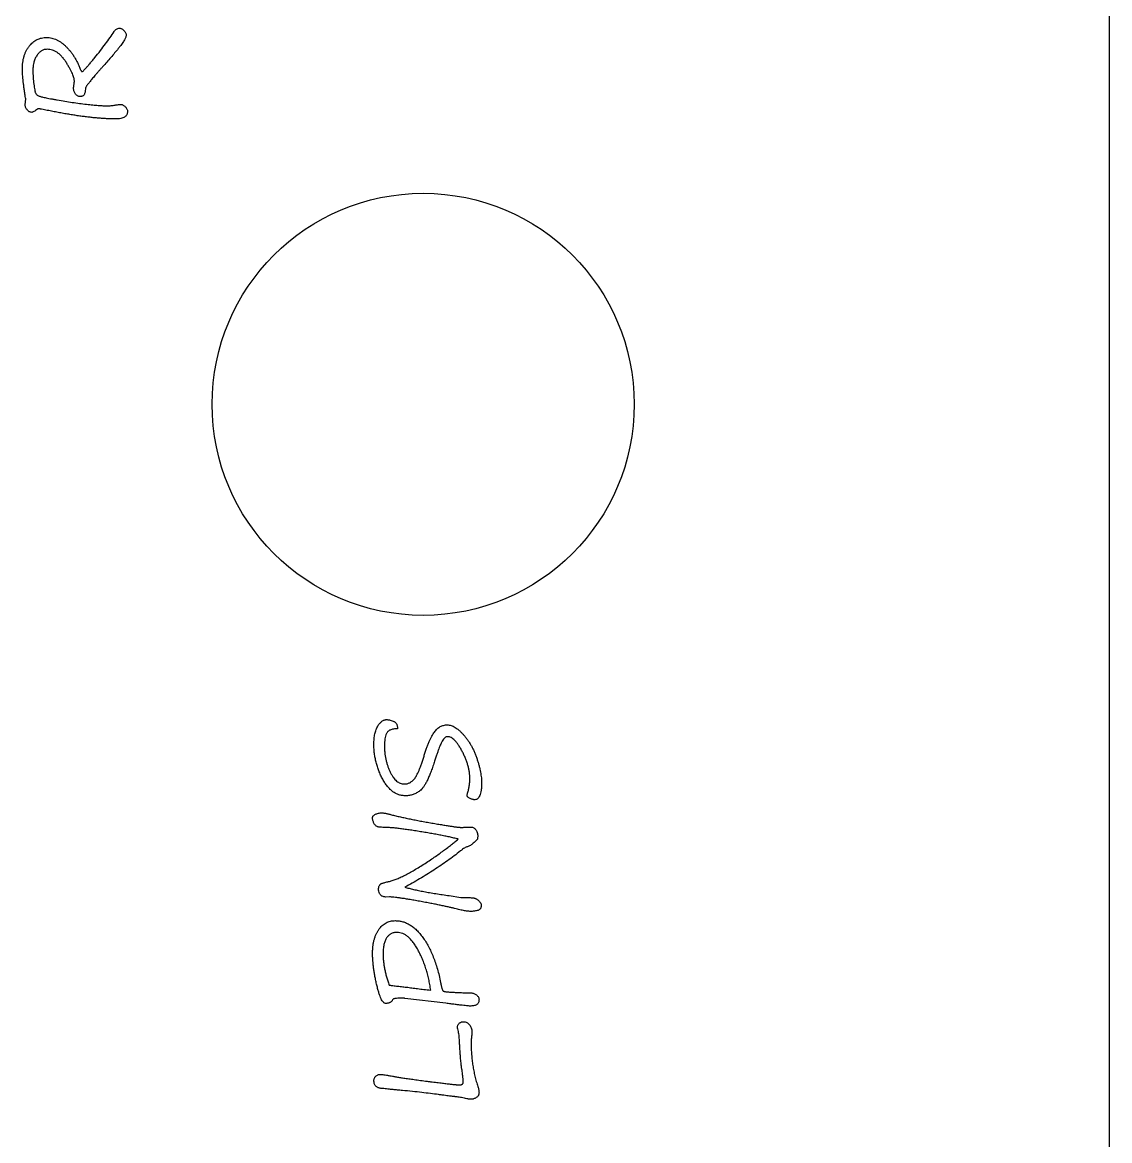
# Model space of a CAD drawing. Extents: x 261 to 321, y 70 to 327.
# Drawn here: x 289.83 to 321.25, y 127.65 to 159.97 of the extents above; entities that cross this region are included whole.
import ezdxf

# ---------------------------------------------------------------- set-up
doc = ezdxf.new("R2010")
doc.units = 0
doc.header["$LTSCALE"] = 2
doc.layers.get('0').update_dxf_attribs({"linetype": 'CONTINUOUS'})

msp = doc.modelspace()

# ---------------------------------------------------------------- linework, layer by layer
at = {"color": 7, "linetype": 'CONTINUOUS'}
for p, q in [((321.25, 76.199), (321.25, 320.199)), ((289.907, 157.587), (289.923, 157.756)), ((300.441, 134.689), (300.331, 134.687)), ((302.163, 134.728), (302.497, 134.678)), ((302.064, 131.617), (300.88, 131.759))]:
    msp.add_line(p, q, dxfattribs=at)
msp.add_circle((301.41, 148.929), 6.1, dxfattribs=at)
for points, knots in [([(291.555, 158.545), (291.559, 158.547), (291.573, 158.552), (291.595, 158.574), (291.627, 158.605), (291.667, 158.65), (291.718, 158.707), (291.778, 158.778), (291.847, 158.86), (291.95, 158.986), (292.079, 159.148), (292.225, 159.339), (292.357, 159.522), (292.439, 159.643), (292.478, 159.701)], [0, 0, 0, 0, 0.010198, 0.030068, 0.060614, 0.101377, 0.152663, 0.214789, 0.287767, 0.371041, 0.543511, 0.70559, 0.857775, 1, 1, 1, 1]), ([(292.478, 159.701), (292.488, 159.716), (292.507, 159.743), (292.546, 159.775), (292.589, 159.795), (292.62, 159.797), (292.636, 159.798)], [0, 0, 0, 0, 0.274488, 0.519849, 0.756627, 1, 1, 1, 1]), ([(292.636, 159.798), (292.647, 159.797), (292.669, 159.795), (292.702, 159.782), (292.733, 159.761), (292.763, 159.733), (292.79, 159.703), (292.81, 159.671), (292.823, 159.641), (292.825, 159.62), (292.826, 159.611)], [0, 0, 0, 0, 0.110792, 0.230131, 0.361758, 0.509946, 0.658308, 0.785942, 0.899472, 1, 1, 1, 1]), ([(289.826, 158.61), (289.827, 158.644), (289.828, 158.711), (289.838, 158.808), (289.852, 158.9), (289.875, 158.987), (289.902, 159.069), (289.937, 159.145), (289.977, 159.216), (290.024, 159.281), (290.075, 159.34), (290.13, 159.391), (290.188, 159.435), (290.25, 159.47), (290.314, 159.498), (290.382, 159.518), (290.453, 159.529), (290.501, 159.531), (290.526, 159.532)], [0, 0, 0, 0, 0.079372, 0.154483, 0.22656, 0.295633, 0.362056, 0.426503, 0.489358, 0.551466, 0.611908, 0.669663, 0.725338, 0.779775, 0.833791, 0.887777, 0.943043, 1, 1, 1, 1]), ([(290.526, 159.532), (290.551, 159.531), (290.601, 159.53), (290.675, 159.516), (290.748, 159.496), (290.82, 159.466), (290.89, 159.428), (290.96, 159.382), (291.028, 159.327), (291.094, 159.265), (291.158, 159.196), (291.22, 159.123), (291.277, 159.046), (291.332, 158.964), (291.382, 158.878), (291.429, 158.788), (291.472, 158.693), (291.498, 158.628), (291.511, 158.594)], [0, 0, 0, 0, 0.052001, 0.103825, 0.156522, 0.209934, 0.265612, 0.322985, 0.383671, 0.447234, 0.512826, 0.578934, 0.645772, 0.714117, 0.783169, 0.853758, 0.925853, 1, 1, 1, 1]), ([(292.826, 159.611), (292.826, 159.6), (292.824, 159.578), (292.814, 159.543), (292.797, 159.503), (292.775, 159.459), (292.746, 159.411), (292.711, 159.358), (292.67, 159.302), (292.606, 159.22), (292.518, 159.114), (292.41, 158.985), (292.295, 158.852), (292.216, 158.764), (292.176, 158.72)], [0, 0, 0, 0, 0.027824, 0.060384, 0.098859, 0.142926, 0.193348, 0.249484, 0.312766, 0.382231, 0.529472, 0.681823, 0.838154, 1, 1, 1, 1]), ([(290.539, 159.19), (290.525, 159.189), (290.498, 159.188), (290.458, 159.181), (290.42, 159.166), (290.382, 159.148), (290.347, 159.123), (290.313, 159.093), (290.28, 159.058), (290.249, 159.018), (290.221, 158.974), (290.197, 158.926), (290.176, 158.876), (290.159, 158.822), (290.146, 158.765), (290.137, 158.706), (290.131, 158.644), (290.13, 158.601), (290.13, 158.58)], [0, 0, 0, 0, 0.051265, 0.10112, 0.150799, 0.201435, 0.25452, 0.309908, 0.368829, 0.431362, 0.496408, 0.562075, 0.629225, 0.698077, 0.769311, 0.842568, 0.919616, 1, 1, 1, 1]), ([(291.329, 158.274), (291.328, 158.288), (291.327, 158.32), (291.314, 158.369), (291.295, 158.426), (291.27, 158.49), (291.236, 158.56), (291.196, 158.638), (291.147, 158.722), (291.094, 158.811), (291.037, 158.898), (290.973, 158.976), (290.908, 159.042), (290.84, 159.096), (290.768, 159.138), (290.694, 159.168), (290.618, 159.187), (290.566, 159.189), (290.539, 159.19)], [0, 0, 0, 0, 0.033127, 0.072615, 0.118433, 0.171733, 0.23162, 0.299295, 0.374251, 0.456737, 0.539651, 0.61656, 0.687888, 0.754844, 0.818146, 0.879024, 0.939304, 1, 1, 1, 1]), ([(292.176, 158.72), (292.155, 158.696), (292.114, 158.65), (292.055, 158.582), (291.999, 158.519), (291.949, 158.46), (291.901, 158.405), (291.858, 158.354), (291.819, 158.307), (291.784, 158.264), (291.753, 158.225), (291.726, 158.19), (291.703, 158.159), (291.684, 158.133), (291.669, 158.11), (291.659, 158.091), (291.651, 158.077), (291.65, 158.068), (291.649, 158.065)], [0, 0, 0, 0, 0.113088, 0.219753, 0.31894, 0.411713, 0.498, 0.576893, 0.6493, 0.714776, 0.773877, 0.8265, 0.871801, 0.910641, 0.942635, 0.96846, 0.98703, 1, 1, 1, 1]), ([(289.923, 157.756), (289.915, 157.803), (289.901, 157.894), (289.881, 158.025), (289.864, 158.147), (289.851, 158.259), (289.84, 158.36), (289.832, 158.452), (289.828, 158.534), (289.827, 158.586), (289.826, 158.61)], [0, 0, 0, 0, 0.166279, 0.321122, 0.463867, 0.594537, 0.713164, 0.820475, 0.915805, 1, 1, 1, 1]), ([(290.13, 158.58), (290.131, 158.513), (290.134, 158.38), (290.152, 158.217), (290.17, 158.097), (290.182, 158.025), (290.194, 157.97), (290.203, 157.93), (290.219, 157.9), (290.242, 157.877), (290.272, 157.856), (290.304, 157.84), (290.339, 157.83), (290.376, 157.819), (290.425, 157.806), (290.486, 157.794), (290.557, 157.779), (290.64, 157.762), (290.735, 157.744), (290.874, 157.719), (291.054, 157.689), (291.267, 157.655), (291.474, 157.626), (291.642, 157.606), (291.77, 157.591), (291.859, 157.582), (291.942, 157.574), (292.017, 157.569), (292.087, 157.564), (292.149, 157.56), (292.205, 157.557), (292.24, 157.557), (292.257, 157.557)], [0, 0, 0, 0, 0.071829, 0.144216, 0.177157, 0.203683, 0.223813, 0.237382, 0.248121, 0.25964, 0.272718, 0.287764, 0.297928, 0.311967, 0.330313, 0.352672, 0.378937, 0.40953, 0.444201, 0.482954, 0.563378, 0.641234, 0.71675, 0.789733, 0.824447, 0.856748, 0.886663, 0.914174, 0.939089, 0.961839, 0.981999, 1, 1, 1, 1]), ([(291.511, 158.594), (291.514, 158.587), (291.52, 158.574), (291.531, 158.558), (291.542, 158.547), (291.551, 158.545), (291.555, 158.545)], [0, 0, 0, 0, 0.35091, 0.620602, 0.832443, 1, 1, 1, 1]), ([(291.307, 158.06), (291.307, 158.067), (291.308, 158.081), (291.309, 158.105), (291.313, 158.134), (291.316, 158.155), (291.317, 158.166)], [0, 0, 0, 0, 0.178931, 0.408688, 0.679041, 1, 1, 1, 1]), ([(291.493, 157.823), (291.481, 157.824), (291.456, 157.825), (291.422, 157.84), (291.39, 157.863), (291.362, 157.893), (291.337, 157.93), (291.32, 157.971), (291.309, 158.014), (291.308, 158.045), (291.307, 158.06)], [0, 0, 0, 0, 0.109702, 0.217866, 0.333352, 0.461009, 0.593813, 0.725894, 0.860228, 1, 1, 1, 1]), ([(291.317, 158.166), (291.319, 158.177), (291.323, 158.199), (291.326, 158.228), (291.329, 158.253), (291.329, 158.267), (291.329, 158.274)], [0, 0, 0, 0, 0.320269, 0.589638, 0.819851, 1, 1, 1, 1]), ([(291.649, 158.065), (291.648, 158.044), (291.646, 158.006), (291.639, 157.954), (291.628, 157.912), (291.614, 157.878), (291.593, 157.853), (291.565, 157.835), (291.531, 157.825), (291.506, 157.824), (291.493, 157.823)], [0, 0, 0, 0, 0.186212, 0.344621, 0.477191, 0.584524, 0.678056, 0.773107, 0.878667, 1, 1, 1, 1]), ([(290.095, 157.367), (290.083, 157.368), (290.058, 157.37), (290.022, 157.386), (289.99, 157.412), (289.962, 157.445), (289.938, 157.482), (289.921, 157.519), (289.909, 157.554), (289.908, 157.577), (289.907, 157.587)], [0, 0, 0, 0, 0.118003, 0.237223, 0.363708, 0.508256, 0.651728, 0.780931, 0.895565, 1, 1, 1, 1]), ([(290.263, 157.459), (290.244, 157.446), (290.21, 157.421), (290.163, 157.392), (290.126, 157.373), (290.104, 157.369), (290.095, 157.367)], [0, 0, 0, 0, 0.365673, 0.649058, 0.861672, 1, 1, 1, 1]), ([(290.3, 157.472), (290.295, 157.471), (290.282, 157.469), (290.27, 157.463), (290.263, 157.459)], [0, 0, 0, 0, 0.392894, 1, 1, 1, 1]), ([(290.382, 157.459), (290.372, 157.461), (290.353, 157.464), (290.329, 157.468), (290.312, 157.471), (290.303, 157.472), (290.3, 157.472)], [0, 0, 0, 0, 0.382195, 0.677901, 0.886027, 1, 1, 1, 1]), ([(292.523, 157.177), (292.489, 157.178), (292.419, 157.178), (292.312, 157.181), (292.201, 157.187), (292.086, 157.195), (291.967, 157.204), (291.843, 157.217), (291.716, 157.231), (291.584, 157.248), (291.448, 157.266), (291.308, 157.288), (291.164, 157.311), (291.015, 157.336), (290.863, 157.364), (290.706, 157.394), (290.545, 157.425), (290.437, 157.448), (290.382, 157.459)], [0, 0, 0, 0, 0.047464, 0.096865, 0.148241, 0.201582, 0.2569, 0.314253, 0.373603, 0.43499, 0.498387, 0.563881, 0.631399, 0.700946, 0.772621, 0.846335, 0.922091, 1, 1, 1, 1]), ([(292.257, 157.557), (292.28, 157.557), (292.325, 157.558), (292.39, 157.562), (292.45, 157.567), (292.489, 157.574), (292.507, 157.577)], [0, 0, 0, 0, 0.276678, 0.537292, 0.777266, 1, 1, 1, 1]), ([(292.507, 157.577), (292.524, 157.58), (292.555, 157.585), (292.601, 157.591), (292.64, 157.594), (292.665, 157.595), (292.677, 157.595)], [0, 0, 0, 0, 0.298712, 0.565001, 0.798396, 1, 1, 1, 1]), ([(292.677, 157.595), (292.687, 157.594), (292.708, 157.592), (292.739, 157.58), (292.77, 157.559), (292.801, 157.532), (292.828, 157.5), (292.849, 157.465), (292.862, 157.429), (292.863, 157.404), (292.864, 157.392)], [0, 0, 0, 0, 0.101861, 0.212103, 0.335039, 0.475208, 0.618362, 0.751394, 0.876539, 1, 1, 1, 1]), ([(292.864, 157.392), (292.863, 157.375), (292.862, 157.342), (292.845, 157.297), (292.817, 157.259), (292.778, 157.228), (292.729, 157.205), (292.67, 157.189), (292.6, 157.179), (292.55, 157.178), (292.523, 157.177)], [0, 0, 0, 0, 0.111564, 0.213153, 0.313144, 0.418939, 0.536278, 0.669308, 0.823622, 1, 1, 1, 1]), ([(299.986, 139.095), (299.986, 139.123), (299.987, 139.178), (299.992, 139.257), (300.001, 139.332), (300.014, 139.401), (300.03, 139.465), (300.048, 139.525), (300.072, 139.579), (300.098, 139.628), (300.127, 139.672), (300.157, 139.71), (300.187, 139.742), (300.218, 139.769), (300.25, 139.79), (300.283, 139.804), (300.317, 139.814), (300.34, 139.815), (300.351, 139.816)], [0, 0, 0, 0, 0.095853, 0.186489, 0.271453, 0.35101, 0.426139, 0.496997, 0.563813, 0.62753, 0.687426, 0.742236, 0.792363, 0.838334, 0.881762, 0.92226, 0.961385, 1, 1, 1, 1]), ([(300.351, 139.816), (300.363, 139.815), (300.391, 139.813), (300.435, 139.805), (300.487, 139.79), (300.534, 139.776), (300.573, 139.76), (300.599, 139.742), (300.621, 139.721), (300.64, 139.694), (300.653, 139.664), (300.663, 139.629), (300.669, 139.591), (300.669, 139.564), (300.67, 139.55)], [0, 0, 0, 0, 0.078106, 0.173689, 0.287015, 0.418858, 0.487452, 0.55258, 0.617404, 0.683242, 0.753494, 0.828184, 0.910765, 1, 1, 1, 1]), ([(301.435, 138.76), (301.446, 138.799), (301.469, 138.876), (301.506, 138.985), (301.543, 139.085), (301.58, 139.177), (301.617, 139.259), (301.655, 139.333), (301.693, 139.399), (301.732, 139.456), (301.772, 139.505), (301.813, 139.547), (301.857, 139.584), (301.903, 139.613), (301.95, 139.636), (302, 139.651), (302.052, 139.662), (302.087, 139.663), (302.105, 139.664)], [0, 0, 0, 0, 0.102617, 0.198344, 0.287095, 0.369127, 0.444367, 0.513603, 0.575921, 0.632672, 0.684878, 0.734034, 0.780622, 0.825619, 0.868839, 0.91234, 0.95556, 1, 1, 1, 1]), ([(302.105, 139.664), (302.123, 139.663), (302.161, 139.66), (302.219, 139.647), (302.277, 139.623), (302.336, 139.591), (302.395, 139.55), (302.457, 139.5), (302.518, 139.441), (302.581, 139.374), (302.642, 139.3), (302.7, 139.222), (302.754, 139.141), (302.805, 139.056), (302.851, 138.966), (302.894, 138.873), (302.933, 138.777), (302.967, 138.677), (302.999, 138.579), (303.025, 138.482), (303.049, 138.39), (303.067, 138.301), (303.082, 138.216), (303.092, 138.135), (303.099, 138.058), (303.1, 138.008), (303.1, 137.983)], [0, 0, 0, 0, 0.026576, 0.054618, 0.084384, 0.116356, 0.151182, 0.188623, 0.229907, 0.274228, 0.320525, 0.367105, 0.414327, 0.461691, 0.509827, 0.559004, 0.608809, 0.659774, 0.710202, 0.758073, 0.803855, 0.847187, 0.888519, 0.927824, 0.964969, 1, 1, 1, 1]), ([(300.67, 139.55), (300.649, 139.549), (300.609, 139.548), (300.553, 139.542), (300.503, 139.531), (300.459, 139.517), (300.421, 139.497), (300.39, 139.473), (300.365, 139.445), (300.341, 139.4), (300.321, 139.337), (300.303, 139.254), (300.292, 139.164), (300.29, 139.101), (300.29, 139.068)], [0, 0, 0, 0, 0.08645, 0.165132, 0.235811, 0.299296, 0.357081, 0.411056, 0.46237, 0.513915, 0.621117, 0.737307, 0.863336, 1, 1, 1, 1]), ([(302.119, 139.322), (302.105, 139.32), (302.075, 139.317), (302.034, 139.289), (301.994, 139.248), (301.963, 139.202), (301.937, 139.153), (301.914, 139.102), (301.888, 139.04), (301.859, 138.966), (301.828, 138.879), (301.793, 138.78), (301.756, 138.669), (301.73, 138.591), (301.717, 138.549)], [0, 0, 0, 0, 0.0461737, 0.098391, 0.1602383, 0.2353936, 0.2830514, 0.3445516, 0.4194186, 0.5077106, 0.6098528, 0.7263268, 0.856092, 1, 1, 1, 1]), ([(302.758, 138.11), (302.758, 138.142), (302.756, 138.205), (302.746, 138.301), (302.728, 138.398), (302.703, 138.496), (302.671, 138.596), (302.634, 138.698), (302.588, 138.8), (302.536, 138.902), (302.483, 138.998), (302.428, 139.083), (302.375, 139.156), (302.323, 139.216), (302.272, 139.263), (302.22, 139.296), (302.169, 139.318), (302.135, 139.321), (302.119, 139.322)], [0, 0, 0, 0, 0.06488, 0.131311, 0.199723, 0.269487, 0.341773, 0.416694, 0.494396, 0.574773, 0.65285, 0.722623, 0.784832, 0.839184, 0.88713, 0.929018, 0.966051, 1, 1, 1, 1]), ([(300.908, 137.613), (300.874, 137.615), (300.808, 137.617), (300.71, 137.641), (300.618, 137.678), (300.531, 137.732), (300.45, 137.8), (300.374, 137.884), (300.302, 137.982), (300.238, 138.093), (300.18, 138.212), (300.128, 138.334), (300.084, 138.457), (300.049, 138.582), (300.02, 138.709), (300.001, 138.836), (299.989, 138.965), (299.987, 139.052), (299.986, 139.095)], [0, 0, 0, 0, 0.052909, 0.104546, 0.156181, 0.208551, 0.26386, 0.322498, 0.38556, 0.453579, 0.523804, 0.593198, 0.661416, 0.729491, 0.796877, 0.864378, 0.932004, 1, 1, 1, 1]), ([(300.29, 139.068), (300.29, 139.033), (300.291, 138.964), (300.3, 138.862), (300.313, 138.762), (300.331, 138.664), (300.355, 138.569), (300.383, 138.477), (300.418, 138.387), (300.456, 138.3), (300.499, 138.221), (300.544, 138.15), (300.591, 138.09), (300.64, 138.041), (300.693, 138.003), (300.747, 137.975), (300.804, 137.958), (300.843, 137.956), (300.862, 137.955)], [0, 0, 0, 0, 0.077179, 0.15327, 0.227551, 0.300722, 0.373025, 0.444161, 0.515485, 0.586128, 0.653797, 0.71533, 0.771473, 0.822623, 0.869714, 0.914416, 0.957292, 1, 1, 1, 1]), ([(300.862, 137.955), (300.876, 137.955), (300.903, 137.956), (300.944, 137.963), (300.983, 137.976), (301.022, 137.991), (301.058, 138.013), (301.093, 138.039), (301.126, 138.07), (301.16, 138.106), (301.192, 138.15), (301.224, 138.205), (301.257, 138.27), (301.292, 138.347), (301.327, 138.434), (301.362, 138.533), (301.399, 138.643), (301.422, 138.72), (301.435, 138.76)], [0, 0, 0, 0, 0.039338, 0.07808, 0.116773, 0.155745, 0.195486, 0.235995, 0.279284, 0.324158, 0.375104, 0.434761, 0.504015, 0.583371, 0.672242, 0.771276, 0.880746, 1, 1, 1, 1]), ([(301.717, 138.549), (301.7, 138.498), (301.668, 138.401), (301.618, 138.264), (301.567, 138.142), (301.518, 138.035), (301.468, 137.943), (301.419, 137.867), (301.37, 137.806), (301.32, 137.76), (301.27, 137.725), (301.22, 137.696), (301.17, 137.67), (301.119, 137.649), (301.067, 137.633), (301.015, 137.622), (300.962, 137.614), (300.926, 137.613), (300.908, 137.613)], [0, 0, 0, 0, 0.12026, 0.230057, 0.328536, 0.41628, 0.494123, 0.561447, 0.619459, 0.668771, 0.713342, 0.756721, 0.798596, 0.839798, 0.880221, 0.920171, 0.960023, 1, 1, 1, 1]), ([(302.694, 137.691), (302.704, 137.726), (302.724, 137.795), (302.743, 137.901), (302.756, 138.006), (302.757, 138.076), (302.758, 138.11)], [0, 0, 0, 0, 0.256816, 0.50789, 0.756025, 1, 1, 1, 1]), ([(303.1, 137.983), (303.099, 137.946), (303.098, 137.876), (303.089, 137.778), (303.072, 137.694), (303.048, 137.625), (303.02, 137.57), (302.987, 137.53), (302.949, 137.504), (302.921, 137.501), (302.908, 137.499)], [0, 0, 0, 0, 0.198513, 0.373573, 0.524463, 0.654309, 0.763387, 0.852446, 0.927971, 1, 1, 1, 1]), ([(302.682, 137.61), (302.683, 137.623), (302.684, 137.651), (302.69, 137.677), (302.694, 137.691)], [0, 0, 0, 0, 0.4883, 1, 1, 1, 1]), ([(302.908, 137.499), (302.897, 137.5), (302.876, 137.501), (302.842, 137.508), (302.805, 137.519), (302.767, 137.535), (302.731, 137.551), (302.705, 137.57), (302.686, 137.589), (302.684, 137.603), (302.682, 137.61)], [0, 0, 0, 0, 0.117031, 0.247296, 0.392808, 0.556985, 0.712532, 0.834617, 0.925407, 1, 1, 1, 1]), ([(299.948, 136.982), (299.949, 136.992), (299.951, 137.011), (299.969, 137.037), (299.994, 137.06), (300.029, 137.081), (300.071, 137.098), (300.117, 137.11), (300.166, 137.118), (300.201, 137.119), (300.219, 137.119)], [0, 0, 0, 0, 0.084354, 0.173596, 0.277144, 0.402013, 0.541266, 0.68546, 0.83724, 1, 1, 1, 1]), ([(300.219, 137.119), (300.227, 137.119), (300.244, 137.118), (300.272, 137.116), (300.303, 137.11), (300.339, 137.104), (300.379, 137.094), (300.424, 137.085), (300.472, 137.071), (300.505, 137.062), (300.523, 137.058)], [0, 0, 0, 0, 0.07634, 0.164352, 0.268702, 0.386851, 0.517722, 0.664307, 0.824296, 1, 1, 1, 1]), ([(300.523, 137.058), (300.565, 137.047), (300.652, 137.027), (300.785, 136.997), (300.924, 136.967), (301.068, 136.937), (301.219, 136.907), (301.375, 136.877), (301.537, 136.848), (301.674, 136.824), (301.784, 136.805), (301.863, 136.792), (301.937, 136.78), (302.006, 136.767), (302.071, 136.758), (302.132, 136.747), (302.188, 136.739), (302.239, 136.732), (302.287, 136.724), (302.329, 136.719), (302.367, 136.713), (302.401, 136.709), (302.43, 136.706), (302.454, 136.703), (302.474, 136.702), (302.486, 136.702), (302.491, 136.702)], [0, 0, 0, 0, 0.065225, 0.133627, 0.204281, 0.278127, 0.354647, 0.434312, 0.516254, 0.60146, 0.643573, 0.683249, 0.72083, 0.756022, 0.789023, 0.819681, 0.847859, 0.873939, 0.897924, 0.919182, 0.938344, 0.955371, 0.969974, 0.982188, 0.992286, 1, 1, 1, 1]), ([(300.275, 136.702), (300.253, 136.702), (300.212, 136.702), (300.156, 136.707), (300.112, 136.713), (300.077, 136.723), (300.05, 136.739), (300.026, 136.76), (300.005, 136.789), (299.985, 136.822), (299.969, 136.859), (299.957, 136.898), (299.949, 136.94), (299.949, 136.968), (299.948, 136.982)], [0, 0, 0, 0, 0.1346514, 0.2448872, 0.3334207, 0.4002786, 0.4580014, 0.5207708, 0.5897541, 0.6681353, 0.7495538, 0.8321289, 0.914839, 1, 1, 1, 1]), ([(302.421, 136.365), (302.38, 136.375), (302.296, 136.394), (302.167, 136.424), (302.03, 136.451), (301.887, 136.48), (301.737, 136.507), (301.58, 136.537), (301.416, 136.563), (301.249, 136.591), (301.085, 136.616), (300.93, 136.639), (300.789, 136.658), (300.661, 136.673), (300.546, 136.686), (300.444, 136.694), (300.355, 136.7), (300.3, 136.701), (300.275, 136.702)], [0, 0, 0, 0, 0.05797, 0.1189263, 0.1829692, 0.2500077, 0.3204777, 0.3936802, 0.4700143, 0.5496229, 0.627486, 0.6991701, 0.7646831, 0.8240353, 0.8772696, 0.924348, 0.9650708, 1, 1, 1, 1]), ([(302.491, 136.702), (302.508, 136.702), (302.541, 136.701), (302.587, 136.703), (302.628, 136.702), (302.664, 136.704), (302.696, 136.704), (302.722, 136.705), (302.744, 136.706), (302.756, 136.707), (302.762, 136.708)], [0, 0, 0, 0, 0.188506, 0.35949, 0.510733, 0.646703, 0.760705, 0.859439, 0.93847, 1, 1, 1, 1]), ([(302.986, 136.444), (302.986, 136.432), (302.986, 136.412), (302.982, 136.385), (302.977, 136.363), (302.967, 136.345), (302.951, 136.327), (302.929, 136.305), (302.897, 136.276), (302.859, 136.242), (302.818, 136.207), (302.775, 136.178), (302.733, 136.156), (302.703, 136.147), (302.689, 136.143)], [0, 0, 0, 0, 0.0740759, 0.1354003, 0.1847921, 0.2238285, 0.2707155, 0.3417568, 0.437175, 0.5569548, 0.6818695, 0.7973636, 0.9025971, 1, 1, 1, 1]), ([(302.762, 136.708), (302.778, 136.708), (302.81, 136.709), (302.855, 136.697), (302.895, 136.674), (302.927, 136.641), (302.954, 136.6), (302.973, 136.553), (302.984, 136.5), (302.986, 136.463), (302.986, 136.444)], [0, 0, 0, 0, 0.124812, 0.239666, 0.3508, 0.467731, 0.590314, 0.717058, 0.852399, 1, 1, 1, 1]), ([(300.387, 135.129), (300.421, 135.137), (300.492, 135.154), (300.601, 135.192), (300.719, 135.239), (300.844, 135.298), (300.979, 135.366), (301.121, 135.445), (301.27, 135.536), (301.426, 135.634), (301.58, 135.736), (301.729, 135.836), (301.867, 135.933), (301.996, 136.027), (302.117, 136.115), (302.227, 136.201), (302.328, 136.284), (302.391, 136.339), (302.421, 136.365)], [0, 0, 0, 0, 0.043647, 0.091711, 0.144482, 0.202296, 0.265067, 0.332773, 0.405835, 0.484055, 0.562873, 0.637572, 0.707962, 0.774609, 0.836891, 0.895271, 0.94963, 1, 1, 1, 1]), ([(302.689, 136.143), (302.676, 136.139), (302.645, 136.13), (302.598, 136.103), (302.545, 136.067), (302.509, 136.036), (302.489, 136.02)], [0, 0, 0, 0, 0.182102, 0.406111, 0.679739, 1, 1, 1, 1]), ([(302.489, 136.02), (302.428, 135.972), (302.304, 135.875), (302.113, 135.735), (301.918, 135.599), (301.719, 135.466), (301.515, 135.337), (301.308, 135.211), (301.096, 135.089), (300.952, 135.012), (300.88, 134.973)], [0, 0, 0, 0, 0.122324, 0.245259, 0.369123, 0.493469, 0.618707, 0.74497, 0.871995, 1, 1, 1, 1]), ([(300.118, 134.911), (300.12, 134.929), (300.122, 134.964), (300.137, 135.006), (300.154, 135.035), (300.17, 135.054), (300.19, 135.069), (300.213, 135.081), (300.243, 135.092), (300.282, 135.104), (300.331, 135.117), (300.367, 135.125), (300.387, 135.129)], [0, 0, 0, 0, 0.137756, 0.271539, 0.337751, 0.400983, 0.463444, 0.528138, 0.606989, 0.711594, 0.843668, 1, 1, 1, 1]), ([(300.331, 134.687), (300.313, 134.689), (300.277, 134.691), (300.235, 134.706), (300.205, 134.723), (300.185, 134.742), (300.166, 134.764), (300.144, 134.801), (300.124, 134.85), (300.12, 134.892), (300.118, 134.911)], [0, 0, 0, 0, 0.15926, 0.3081956, 0.3821858, 0.4588432, 0.5455554, 0.638118, 0.8264393, 1, 1, 1, 1]), ([(300.88, 134.973), (300.92, 134.962), (301.004, 134.938), (301.137, 134.907), (301.28, 134.875), (301.435, 134.846), (301.601, 134.814), (301.778, 134.785), (301.967, 134.756), (302.096, 134.737), (302.163, 134.728)], [0, 0, 0, 0, 0.095885, 0.200013, 0.312441, 0.433128, 0.562371, 0.699948, 0.845518, 1, 1, 1, 1]), ([(302.319, 134.356), (302.29, 134.364), (302.228, 134.379), (302.129, 134.401), (302.02, 134.426), (301.899, 134.451), (301.767, 134.478), (301.624, 134.506), (301.47, 134.535), (301.309, 134.564), (301.15, 134.593), (301.003, 134.618), (300.871, 134.64), (300.755, 134.658), (300.654, 134.671), (300.569, 134.681), (300.5, 134.688), (300.459, 134.689), (300.441, 134.689)], [0, 0, 0, 0, 0.047404, 0.100319, 0.1592, 0.223678, 0.294368, 0.370665, 0.452878, 0.540703, 0.6275, 0.705711, 0.775595, 0.837207, 0.890472, 0.93522, 0.971708, 1, 1, 1, 1]), ([(302.497, 134.678), (302.508, 134.676), (302.533, 134.673), (302.577, 134.673), (302.633, 134.67), (302.699, 134.671), (302.764, 134.671), (302.821, 134.667), (302.866, 134.664), (302.901, 134.656), (302.931, 134.644), (302.959, 134.625), (302.99, 134.603), (303.021, 134.575), (303.05, 134.546), (303.072, 134.515), (303.086, 134.484), (303.087, 134.463), (303.088, 134.453)], [0, 0, 0, 0, 0.045672, 0.109087, 0.191328, 0.290653, 0.390839, 0.473151, 0.538586, 0.586145, 0.628761, 0.67678, 0.731927, 0.795, 0.856179, 0.910334, 0.95677, 1, 1, 1, 1]), ([(302.796, 134.271), (302.783, 134.271), (302.754, 134.272), (302.709, 134.277), (302.658, 134.283), (302.602, 134.293), (302.539, 134.305), (302.471, 134.319), (302.397, 134.336), (302.346, 134.349), (302.319, 134.356)], [0, 0, 0, 0, 0.0807899, 0.1741717, 0.2802524, 0.3993313, 0.5301116, 0.6738488, 0.8308519, 1, 1, 1, 1]), ([(303.088, 134.453), (303.088, 134.443), (303.087, 134.423), (303.082, 134.394), (303.073, 134.369), (303.061, 134.346), (303.043, 134.328), (303.024, 134.313), (303, 134.302), (302.964, 134.292), (302.921, 134.285), (302.874, 134.277), (302.832, 134.273), (302.807, 134.272), (302.796, 134.271)], [0, 0, 0, 0, 0.0813671, 0.1533623, 0.2204593, 0.2844659, 0.3462045, 0.4084906, 0.4751137, 0.5455837, 0.6848596, 0.8082818, 0.9126236, 1, 1, 1, 1]), ([(299.948, 133.06), (299.949, 133.096), (299.95, 133.165), (299.958, 133.265), (299.972, 133.36), (299.992, 133.449), (300.017, 133.533), (300.048, 133.611), (300.084, 133.684), (300.126, 133.75), (300.173, 133.81), (300.224, 133.862), (300.279, 133.907), (300.337, 133.943), (300.399, 133.971), (300.465, 133.991), (300.535, 134.003), (300.582, 134.005), (300.607, 134.005)], [0, 0, 0, 0, 0.082376, 0.160387, 0.234359, 0.305013, 0.372692, 0.43753, 0.500484, 0.561487, 0.620474, 0.676427, 0.730741, 0.783844, 0.836345, 0.889175, 0.943326, 1, 1, 1, 1]), ([(300.607, 134.005), (300.643, 134.004), (300.716, 134.001), (300.823, 133.977), (300.927, 133.939), (301.029, 133.885), (301.127, 133.817), (301.222, 133.732), (301.313, 133.634), (301.402, 133.52), (301.486, 133.394), (301.565, 133.257), (301.637, 133.11), (301.705, 132.952), (301.766, 132.783), (301.822, 132.604), (301.872, 132.414), (301.899, 132.284), (301.913, 132.217)], [0, 0, 0, 0, 0.046033, 0.091699, 0.137966, 0.185632, 0.235824, 0.288693, 0.345371, 0.405978, 0.470002, 0.536181, 0.605266, 0.677487, 0.752879, 0.831573, 0.913896, 1, 1, 1, 1]), ([(300.657, 133.664), (300.64, 133.663), (300.608, 133.662), (300.562, 133.655), (300.519, 133.643), (300.479, 133.625), (300.443, 133.603), (300.409, 133.576), (300.379, 133.544), (300.352, 133.507), (300.329, 133.466), (300.308, 133.419), (300.291, 133.367), (300.276, 133.311), (300.265, 133.25), (300.258, 133.184), (300.253, 133.113), (300.252, 133.064), (300.252, 133.039)], [0, 0, 0, 0, 0.058511, 0.113383, 0.166193, 0.216954, 0.267793, 0.318378, 0.370197, 0.423572, 0.480341, 0.540539, 0.605112, 0.673424, 0.747173, 0.825866, 0.909846, 1, 1, 1, 1]), ([(301.627, 131.996), (301.619, 132.05), (301.604, 132.156), (301.571, 132.313), (301.535, 132.465), (301.492, 132.613), (301.443, 132.755), (301.39, 132.894), (301.329, 133.027), (301.264, 133.155), (301.195, 133.272), (301.124, 133.376), (301.052, 133.464), (300.976, 133.536), (300.9, 133.593), (300.82, 133.634), (300.739, 133.659), (300.684, 133.662), (300.657, 133.664)], [0, 0, 0, 0, 0.079615, 0.157507, 0.233702, 0.308404, 0.382043, 0.454402, 0.525864, 0.596372, 0.663546, 0.724689, 0.780134, 0.830468, 0.87664, 0.919461, 0.960192, 1, 1, 1, 1]), ([(300.323, 131.613), (300.312, 131.615), (300.287, 131.619), (300.255, 131.648), (300.223, 131.69), (300.192, 131.749), (300.161, 131.823), (300.13, 131.914), (300.1, 132.022), (300.07, 132.142), (300.042, 132.268), (300.017, 132.394), (299.996, 132.515), (299.979, 132.632), (299.965, 132.745), (299.956, 132.854), (299.949, 132.958), (299.948, 133.027), (299.948, 133.06)], [0, 0, 0, 0, 0.02154, 0.047955, 0.081787, 0.124467, 0.176892, 0.239413, 0.311758, 0.394544, 0.481196, 0.564267, 0.644568, 0.721454, 0.795737, 0.866667, 0.934735, 1, 1, 1, 1]), ([(300.252, 133.039), (300.253, 133.004), (300.254, 132.935), (300.262, 132.829), (300.276, 132.72), (300.295, 132.609), (300.32, 132.496), (300.349, 132.381), (300.385, 132.262), (300.412, 132.184), (300.426, 132.143)], [0, 0, 0, 0, 0.1126812, 0.2288578, 0.3476082, 0.4705285, 0.5963515, 0.7266635, 0.8612093, 1, 1, 1, 1]), ([(301.913, 132.217), (301.917, 132.2), (301.924, 132.168), (301.933, 132.122), (301.943, 132.083), (301.953, 132.05), (301.961, 132.022), (301.969, 132), (301.977, 131.984), (301.985, 131.972), (302, 131.965), (302.022, 131.96), (302.052, 131.954), (302.092, 131.949), (302.141, 131.944), (302.199, 131.939), (302.266, 131.936), (302.34, 131.931), (302.416, 131.928), (302.488, 131.925), (302.553, 131.923), (302.613, 131.92), (302.667, 131.919), (302.714, 131.918), (302.755, 131.917), (302.78, 131.917), (302.792, 131.917)], [0, 0, 0, 0, 0.048907, 0.092799, 0.130735, 0.163154, 0.190451, 0.211951, 0.22888, 0.240013, 0.252718, 0.273515, 0.302444, 0.340073, 0.385932, 0.440663, 0.503682, 0.575592, 0.649143, 0.716552, 0.778377, 0.83464, 0.884749, 0.928736, 0.967159, 1, 1, 1, 1]), ([(300.426, 132.143), (300.438, 132.141), (300.465, 132.135), (300.512, 132.129), (300.571, 132.122), (300.615, 132.118), (300.639, 132.116)], [0, 0, 0, 0, 0.166649, 0.387422, 0.666197, 1, 1, 1, 1]), ([(300.639, 132.116), (300.686, 132.11), (300.783, 132.099), (300.932, 132.083), (301.087, 132.062), (301.193, 132.048), (301.248, 132.041)], [0, 0, 0, 0, 0.23267, 0.476132, 0.732665, 1, 1, 1, 1]), ([(301.248, 132.041), (301.308, 132.033), (301.435, 132.016), (301.561, 132.003), (301.627, 131.996)], [0, 0, 0, 0, 0.4808957, 1, 1, 1, 1]), ([(302.792, 131.917), (302.806, 131.916), (302.835, 131.915), (302.877, 131.903), (302.917, 131.885), (302.953, 131.859), (302.984, 131.829), (303.008, 131.795), (303.021, 131.758), (303.023, 131.733), (303.024, 131.72)], [0, 0, 0, 0, 0.131357, 0.257982, 0.386994, 0.521506, 0.652875, 0.771153, 0.885884, 1, 1, 1, 1]), ([(300.529, 131.727), (300.525, 131.718), (300.518, 131.7), (300.502, 131.677), (300.482, 131.657), (300.458, 131.64), (300.43, 131.628), (300.398, 131.619), (300.362, 131.614), (300.336, 131.613), (300.323, 131.613)], [0, 0, 0, 0, 0.115623, 0.226995, 0.336571, 0.449882, 0.57075, 0.700078, 0.84253, 1, 1, 1, 1]), ([(300.88, 131.759), (300.873, 131.76), (300.854, 131.762), (300.818, 131.763), (300.768, 131.764), (300.709, 131.762), (300.648, 131.759), (300.597, 131.753), (300.557, 131.744), (300.537, 131.732), (300.529, 131.727)], [0, 0, 0, 0, 0.061837, 0.161589, 0.301173, 0.480657, 0.662045, 0.806107, 0.918176, 1, 1, 1, 1]), ([(302.787, 131.537), (302.774, 131.537), (302.742, 131.538), (302.688, 131.542), (302.619, 131.549), (302.536, 131.558), (302.439, 131.569), (302.327, 131.583), (302.2, 131.599), (302.111, 131.611), (302.064, 131.617)], [0, 0, 0, 0, 0.054679, 0.129072, 0.224122, 0.338978, 0.473654, 0.628966, 0.804108, 1, 1, 1, 1]), ([(303.024, 131.72), (303.024, 131.706), (303.023, 131.678), (303.011, 131.64), (302.992, 131.607), (302.965, 131.581), (302.931, 131.561), (302.889, 131.547), (302.84, 131.539), (302.805, 131.538), (302.787, 131.537)], [0, 0, 0, 0, 0.12546, 0.239725, 0.346346, 0.453178, 0.566941, 0.693799, 0.83654, 1, 1, 1, 1]), ([(302.4, 130.918), (302.401, 130.93), (302.402, 130.954), (302.412, 130.986), (302.427, 131.015), (302.45, 131.038), (302.476, 131.057), (302.505, 131.072), (302.537, 131.08), (302.559, 131.081), (302.57, 131.081)], [0, 0, 0, 0, 0.137676, 0.262211, 0.383033, 0.505602, 0.627985, 0.750719, 0.871289, 1, 1, 1, 1]), ([(302.408, 130.875), (302.406, 130.883), (302.402, 130.898), (302.401, 130.912), (302.4, 130.918)], [0, 0, 0, 0, 0.594202, 1, 1, 1, 1]), ([(302.57, 131.081), (302.588, 131.081), (302.624, 131.079), (302.673, 131.061), (302.717, 131.034), (302.753, 130.995), (302.781, 130.951), (302.803, 130.903), (302.816, 130.853), (302.817, 130.818), (302.818, 130.801)], [0, 0, 0, 0, 0.1302124, 0.2522498, 0.3739129, 0.4998104, 0.6273799, 0.7510021, 0.8742959, 1, 1, 1, 1]), ([(302.454, 130.61), (302.453, 130.629), (302.451, 130.669), (302.441, 130.733), (302.428, 130.802), (302.415, 130.85), (302.408, 130.875)], [0, 0, 0, 0, 0.212172, 0.448472, 0.711308, 1, 1, 1, 1]), ([(302.515, 129.799), (302.512, 129.819), (302.507, 129.863), (302.499, 129.934), (302.491, 130.018), (302.485, 130.113), (302.477, 130.221), (302.469, 130.34), (302.462, 130.471), (302.457, 130.563), (302.454, 130.61)], [0, 0, 0, 0, 0.074269, 0.162299, 0.265569, 0.383315, 0.515662, 0.662562, 0.823979, 1, 1, 1, 1]), ([(302.806, 130.637), (302.805, 130.618), (302.802, 130.581), (302.798, 130.531), (302.797, 130.488), (302.796, 130.463), (302.796, 130.451)], [0, 0, 0, 0, 0.313364, 0.585143, 0.814984, 1, 1, 1, 1]), ([(302.818, 130.801), (302.818, 130.792), (302.818, 130.772), (302.815, 130.736), (302.812, 130.69), (302.808, 130.656), (302.806, 130.637)], [0, 0, 0, 0, 0.155388, 0.376236, 0.655257, 1, 1, 1, 1]), ([(302.796, 130.451), (302.797, 130.398), (302.798, 130.291), (302.808, 130.132), (302.822, 129.974), (302.844, 129.818), (302.872, 129.664), (302.905, 129.51), (302.945, 129.358), (302.976, 129.258), (302.991, 129.208)], [0, 0, 0, 0, 0.126816, 0.252896, 0.378363, 0.503022, 0.627099, 0.751539, 0.875808, 1, 1, 1, 1]), ([(302.568, 129.358), (302.568, 129.367), (302.568, 129.388), (302.564, 129.423), (302.561, 129.466), (302.555, 129.518), (302.547, 129.577), (302.538, 129.644), (302.527, 129.719), (302.519, 129.771), (302.515, 129.799)], [0, 0, 0, 0, 0.0614428, 0.1405136, 0.2384448, 0.3539161, 0.4885795, 0.6409845, 0.8109528, 1, 1, 1, 1]), ([(299.986, 129.388), (299.987, 129.399), (299.988, 129.421), (300, 129.453), (300.017, 129.483), (300.041, 129.51), (300.07, 129.532), (300.1, 129.551), (300.132, 129.56), (300.153, 129.562), (300.164, 129.562)], [0, 0, 0, 0, 0.122199, 0.241592, 0.367005, 0.500702, 0.636582, 0.761994, 0.882115, 1, 1, 1, 1]), ([(302.344, 128.917), (302.338, 128.917), (302.323, 128.918), (302.294, 128.921), (302.252, 128.926), (302.197, 128.933), (302.129, 128.941), (302.049, 128.952), (301.956, 128.964), (301.812, 128.984), (301.614, 129.009), (301.362, 129.039), (301.092, 129.068), (300.859, 129.091), (300.675, 129.107), (300.55, 129.12), (300.443, 129.13), (300.351, 129.14), (300.276, 129.148), (300.218, 129.155), (300.175, 129.16), (300.141, 129.166), (300.111, 129.175), (300.08, 129.189), (300.053, 129.208), (300.029, 129.231), (300.009, 129.26), (299.996, 129.297), (299.988, 129.34), (299.987, 129.371), (299.986, 129.388)], [0, 0, 0, 0, 0.006628, 0.018236, 0.034871, 0.057011, 0.08413, 0.116287, 0.153687, 0.196329, 0.290132, 0.390937, 0.499223, 0.614508, 0.670706, 0.720302, 0.763484, 0.80004, 0.829973, 0.853519, 0.870417, 0.880976, 0.894794, 0.908103, 0.921005, 0.934032, 0.947653, 0.963045, 0.980132, 1, 1, 1, 1]), ([(300.164, 129.562), (300.181, 129.562), (300.219, 129.561), (300.282, 129.553), (300.359, 129.541), (300.415, 129.53), (300.445, 129.524)], [0, 0, 0, 0, 0.175987, 0.401312, 0.674497, 1, 1, 1, 1]), ([(300.445, 129.524), (300.47, 129.519), (300.525, 129.508), (300.618, 129.493), (300.727, 129.475), (300.853, 129.455), (300.997, 129.435), (301.158, 129.412), (301.336, 129.388), (301.493, 129.368), (301.623, 129.351), (301.716, 129.34), (301.804, 129.328), (301.887, 129.318), (301.964, 129.309), (302.035, 129.3), (302.101, 129.292), (302.162, 129.285), (302.217, 129.279), (302.266, 129.274), (302.31, 129.269), (302.348, 129.265), (302.381, 129.262), (302.409, 129.261), (302.43, 129.259), (302.443, 129.259), (302.449, 129.259)], [0, 0, 0, 0, 0.037696, 0.084155, 0.138864, 0.202115, 0.27387, 0.354174, 0.442989, 0.540356, 0.589749, 0.636484, 0.680272, 0.721366, 0.759803, 0.795291, 0.828379, 0.858517, 0.885674, 0.910173, 0.932016, 0.951171, 0.96767, 0.981197, 0.991778, 1, 1, 1, 1]), ([(302.449, 129.259), (302.459, 129.259), (302.479, 129.259), (302.506, 129.263), (302.527, 129.269), (302.544, 129.278), (302.555, 129.292), (302.564, 129.31), (302.567, 129.333), (302.568, 129.349), (302.568, 129.358)], [0, 0, 0, 0, 0.174424, 0.321424, 0.439847, 0.536736, 0.626014, 0.732875, 0.854424, 1, 1, 1, 1]), ([(303.024, 129.027), (303.023, 129.012), (303.022, 128.985), (303.006, 128.947), (302.981, 128.913), (302.946, 128.888), (302.908, 128.868), (302.87, 128.852), (302.832, 128.843), (302.806, 128.841), (302.794, 128.841)], [0, 0, 0, 0, 0.12959, 0.25084, 0.373814, 0.50696, 0.640858, 0.76615, 0.885375, 1, 1, 1, 1]), ([(302.991, 129.208), (302.996, 129.192), (303.006, 129.161), (303.016, 129.114), (303.023, 129.07), (303.024, 129.041), (303.024, 129.027)], [0, 0, 0, 0, 0.273737, 0.532634, 0.772324, 1, 1, 1, 1]), ([(302.602, 128.873), (302.575, 128.878), (302.524, 128.888), (302.454, 128.902), (302.395, 128.911), (302.359, 128.915), (302.344, 128.917)], [0, 0, 0, 0, 0.316339, 0.588271, 0.817352, 1, 1, 1, 1]), ([(302.794, 128.841), (302.784, 128.841), (302.761, 128.842), (302.72, 128.85), (302.665, 128.859), (302.624, 128.868), (302.602, 128.873)], [0, 0, 0, 0, 0.1462558, 0.3617424, 0.6457196, 1, 1, 1, 1])]:
    msp.add_open_spline(points, degree=3, knots=knots, dxfattribs=at)

doc.saveas('drawing.dxf')
